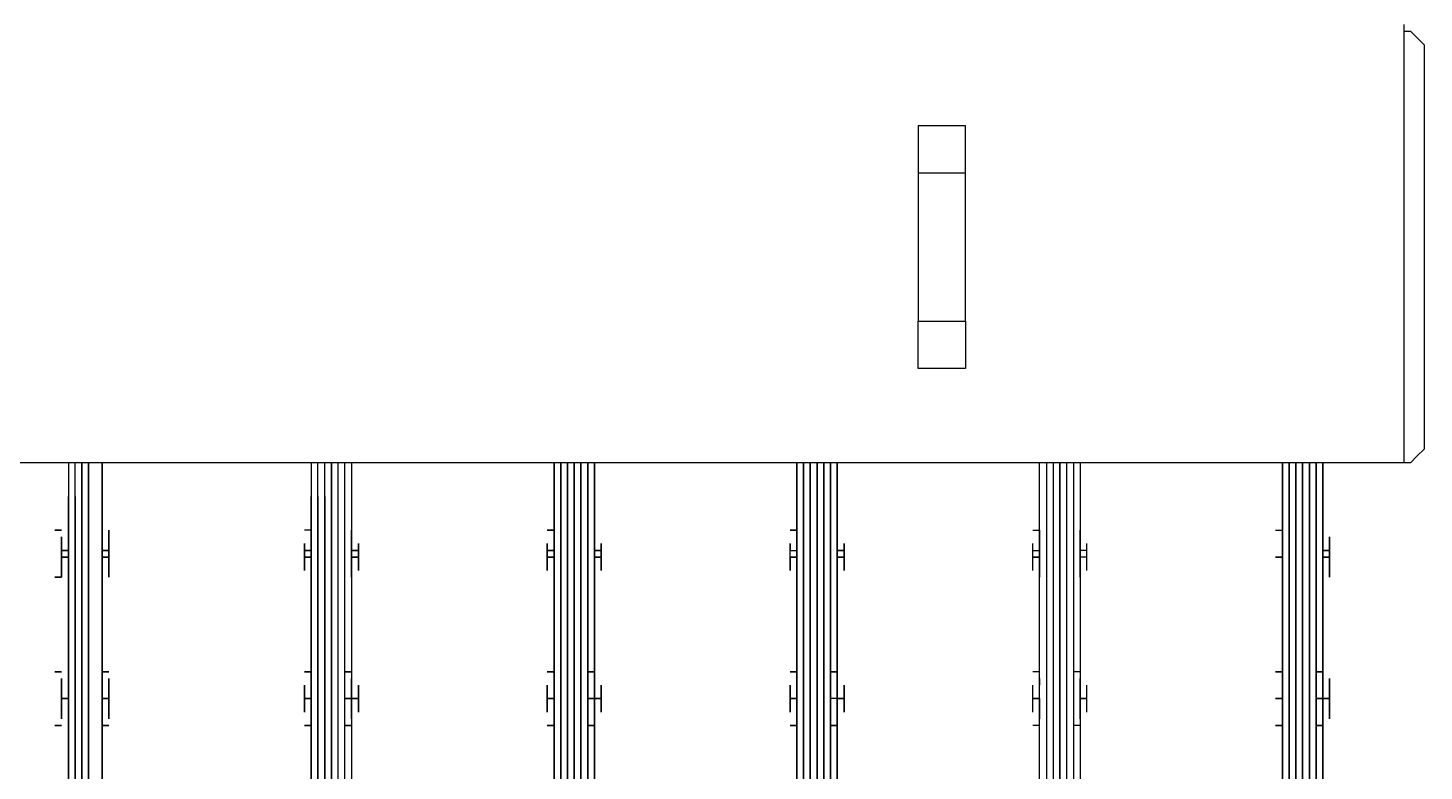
# Model space of a CAD drawing. Header units: metres. Extents: x 532250 to 532639, y 2673852 to 2674172.
# Drawn here: x 532452.7692 to 532453.0555, y 2674043.0919 to 2674043.2444 of the extents above; entities that cross this region are included whole.
import ezdxf

# ---------------------------------------------------------------- set-up
doc = ezdxf.new("R2010")
doc.units = ezdxf.units.M
doc.header["$MEASUREMENT"] = 0
doc.linetypes.add('PDF_IMPORT', pattern=[1, 0.8, -0.2])
doc.layers.add('IDT', color=7, linetype='Continuous')

# ---------------------------------------------------------------- blocks, each defined once
blk = doc.blocks.new('IDT')
at = {"layer": 'IDT', "color": 0, "lineweight": 25}
for p, q in [((13.89527, 14.60366), (13.89527, 14.80284)), ((13.89527, 14.80284), (13.89527, 14.60366)), ((13.89527, 14.80284), (13.89527, 14.60366)), ((13.89527, 14.60366), (13.89527, 14.80284)), ((13.89666, 14.60366), (13.89666, 14.80284)), ((13.89666, 14.80284), (13.89666, 14.60366)), ((13.89804, 14.80284), (13.89804, 14.60366)), ((13.89804, 14.60366), (13.89804, 14.80284)), ((13.94507, 14.60366), (13.94507, 14.80284)), ((13.94645, 14.60366), (13.94645, 14.80284)), ((13.94645, 14.80284), (13.94645, 14.60366)), ((13.94783, 14.60366), (13.94783, 14.80284)), ((13.99486, 14.80284), (13.99486, 14.60366)), ((13.99486, 14.60366), (13.99486, 14.80284)), ((13.99624, 14.60366), (13.99624, 14.80284)), ((13.99624, 14.80284), (13.99624, 14.60366)), ((13.99624, 14.60366), (13.99624, 14.80284)), ((13.99624, 14.80284), (13.99624, 14.60366)), ((13.99763, 14.80284), (13.99763, 14.60366)), ((13.99763, 14.60366), (13.99763, 14.80284)), ((14.04465, 14.80284), (14.04465, 14.61058)), ((14.04465, 14.80284), (14.04465, 14.60366)), ((14.04465, 14.60366), (14.04465, 14.80284)), ((14.04465, 14.80284), (14.04465, 14.60366)), ((14.04604, 14.61058), (14.04604, 14.80284)), ((14.04604, 14.80284), (14.04604, 14.61058)), ((14.04604, 14.60366), (14.04604, 14.80284)), ((14.04604, 14.80284), (14.04604, 14.60366)), ((14.04604, 14.60366), (14.04604, 14.80284)), ((14.04604, 14.80284), (14.04604, 14.60366)), ((14.04604, 14.60366), (14.04604, 14.80284)), ((14.04604, 14.80284), (14.04604, 14.60366)), ((14.04742, 14.61058), (14.04742, 14.80284)), ((14.04742, 14.60366), (14.04742, 14.80284)), ((14.04742, 14.80284), (14.04742, 14.60366)), ((14.04742, 14.60366), (14.04742, 14.80284)), ((14.09445, 14.80284), (14.09445, 14.61058)), ((14.09445, 14.80284), (14.09445, 14.60366)), ((14.09583, 14.80284), (14.09583, 14.60366)), ((14.09583, 14.60366), (14.09583, 14.80284)), ((14.09583, 14.80284), (14.09583, 14.61058)), ((14.09583, 14.61058), (14.09583, 14.80284)), ((14.09721, 14.61058), (14.09721, 14.80284)), ((14.09721, 14.80284), (14.09721, 14.60366)), ((14.14562, 14.80284), (14.14562, 14.61058)), ((14.14562, 14.61058), (14.14562, 14.80284)), ((14.14562, 14.80284), (14.14562, 14.60366)), ((14.14562, 14.60366), (14.14562, 14.80284)), ((14.14701, 14.80284), (14.14701, 14.60366)), ((14.14701, 14.60366), (14.14701, 14.80284)), ((14.14701, 14.80284), (14.14701, 14.61058)), ((14.14701, 14.61058), (14.14701, 14.80284)), ((13.89251, 14.80145), (13.89251, 14.60366)), ((13.89251, 14.60366), (13.89251, 14.80145)), ((13.89389, 14.80145), (13.89389, 14.60366)), ((13.89389, 14.60366), (13.89389, 14.80145)), ((13.89942, 14.80145), (13.89942, 14.60366)), ((13.89942, 14.60366), (13.89942, 14.80145)), ((13.9008, 14.60366), (13.9008, 14.80145)), ((13.9008, 14.80145), (13.9008, 14.60366)), ((13.9423, 14.60366), (13.9423, 14.80145)), ((13.94368, 14.60366), (13.94368, 14.80145)), ((13.94921, 14.60366), (13.94921, 14.80145)), ((13.9506, 14.80145), (13.9506, 14.60366)), ((13.99209, 14.80145), (13.99209, 14.60366)), ((13.99209, 14.60366), (13.99209, 14.80145)), ((13.99348, 14.80145), (13.99348, 14.60366)), ((13.99348, 14.60366), (13.99348, 14.80145)), ((13.99901, 14.80145), (13.99901, 14.60366)), ((13.99901, 14.60366), (13.99901, 14.80145)), ((14.00039, 14.60366), (14.00039, 14.80145)), ((14.00039, 14.80145), (14.00039, 14.60366)), ((14.04189, 14.61058), (14.04189, 14.80145)), ((14.04189, 14.80145), (14.04189, 14.60366)), ((14.04189, 14.60366), (14.04189, 14.80145)), ((14.04189, 14.80145), (14.04189, 14.60366)), ((14.04327, 14.80145), (14.04327, 14.61058)), ((14.04327, 14.60366), (14.04327, 14.80145)), ((14.04327, 14.80145), (14.04327, 14.60366)), ((14.04327, 14.60366), (14.04327, 14.80145)), ((14.0488, 14.61058), (14.0488, 14.80145)), ((14.0488, 14.80145), (14.0488, 14.60366)), ((14.0488, 14.60366), (14.0488, 14.80145)), ((14.0488, 14.80145), (14.0488, 14.60366)), ((14.05018, 14.61058), (14.05018, 14.80145)), ((14.05018, 14.80145), (14.05018, 14.60366)), ((14.05018, 14.60366), (14.05018, 14.80145)), ((14.05018, 14.80145), (14.05018, 14.60366)), ((14.09168, 14.61058), (14.09168, 14.80145)), ((14.09168, 14.60366), (14.09168, 14.80145)), ((14.09306, 14.80145), (14.09306, 14.61058)), ((14.09306, 14.80145), (14.09306, 14.60366)), ((14.0986, 14.61058), (14.0986, 14.80145)), ((14.0986, 14.80145), (14.0986, 14.60366)), ((14.09998, 14.60366), (14.09998, 14.80145)), ((14.09998, 14.80145), (14.09998, 14.61058)), ((14.14286, 14.80145), (14.14286, 14.60366)), ((14.14286, 14.60366), (14.14286, 14.80145)), ((14.14286, 14.80145), (14.14286, 14.61058)), ((14.14286, 14.61058), (14.14286, 14.80145)), ((14.14839, 14.61058), (14.14839, 14.80145)), ((14.14839, 14.80145), (14.14839, 14.60366)), ((14.14977, 14.60366), (14.14977, 14.80145)), ((14.14977, 14.80145), (14.14977, 14.61058)), ((13.89389, 14.65761), (13.89251, 14.65761)), ((13.89251, 14.65761), (13.89389, 14.65761)), ((13.90219, 14.65761), (13.9008, 14.65761)), ((13.9008, 14.65761), (13.90219, 14.65761)), ((13.9423, 14.65761), (13.94368, 14.65761)), ((13.9506, 14.65761), (13.95198, 14.65761)), ((13.99348, 14.65761), (13.99209, 14.65761)), ((13.99209, 14.65761), (13.99348, 14.65761)), ((14.00177, 14.65761), (14.00039, 14.65761)), ((14.00039, 14.65761), (14.00177, 14.65761)), ((14.04327, 14.65761), (14.04189, 14.65761)), ((14.04189, 14.65761), (14.04327, 14.65761)), ((14.04327, 14.65761), (14.04189, 14.65761)), ((14.04189, 14.65761), (14.04327, 14.65761)), ((14.05157, 14.65761), (14.05018, 14.65761)), ((14.05018, 14.65761), (14.05157, 14.65761)), ((14.05157, 14.65761), (14.05018, 14.65761)), ((14.05018, 14.65761), (14.05157, 14.65761)), ((14.09306, 14.65761), (14.09168, 14.65761)), ((14.09168, 14.65761), (14.09306, 14.65761)), ((14.10136, 14.65761), (14.09998, 14.65761)), ((14.09998, 14.65761), (14.10136, 14.65761)), ((14.14286, 14.65761), (14.14147, 14.65761)), ((14.14147, 14.65761), (14.14286, 14.65761)), ((14.15254, 14.65761), (14.15115, 14.65761)), ((14.15115, 14.65761), (14.15254, 14.65761)), ((13.89112, 14.65484), (13.89112, 14.65622)), ((13.89112, 14.65622), (13.89112, 14.65484)), ((13.89112, 14.65207), (13.89112, 14.65484)), ((13.89112, 14.65484), (13.89112, 14.65207)), ((13.89251, 14.65207), (13.89251, 14.65622)), ((13.89251, 14.65622), (13.89251, 14.65207)), ((13.9008, 14.65207), (13.9008, 14.65622)), ((13.9008, 14.65622), (13.9008, 14.65207)), ((13.9008, 14.65622), (13.9008, 14.65484)), ((13.9008, 14.65484), (13.9008, 14.65622)), ((13.9008, 14.65484), (13.9008, 14.65207)), ((13.9008, 14.65207), (13.9008, 14.65484)), ((13.94092, 14.65484), (13.94092, 14.65207)), ((13.9423, 14.65484), (13.9423, 14.65622)), ((13.9423, 14.65622), (13.9423, 14.65207)), ((13.9506, 14.65207), (13.9506, 14.65622)), ((13.9506, 14.65622), (13.9506, 14.65484)), ((13.95198, 14.65484), (13.95198, 14.65207)), ((13.99071, 14.65207), (13.99071, 14.65484)), ((13.99071, 14.65484), (13.99071, 14.65207)), ((13.99209, 14.65207), (13.99209, 14.65622)), ((13.99209, 14.65622), (13.99209, 14.65484)), ((13.99209, 14.65484), (13.99209, 14.65622)), ((13.99209, 14.65622), (13.99209, 14.65207)), ((14.00039, 14.65207), (14.00039, 14.65622)), ((14.00039, 14.65622), (14.00039, 14.65484)), ((14.00039, 14.65484), (14.00039, 14.65622)), ((14.00039, 14.65622), (14.00039, 14.65207)), ((14.00177, 14.65207), (14.00177, 14.65484)), ((14.00177, 14.65484), (14.00177, 14.65207)), ((14.0405, 14.65207), (14.0405, 14.65484)), ((14.0405, 14.65484), (14.0405, 14.65207)), ((14.0405, 14.65207), (14.0405, 14.65484)), ((14.0405, 14.65484), (14.0405, 14.65207)), ((14.04189, 14.64793), (14.04189, 14.65622)), ((14.04189, 14.65622), (14.04189, 14.65484)), ((14.04189, 14.65484), (14.04189, 14.65622)), ((14.04189, 14.65622), (14.04189, 14.64793)), ((14.04189, 14.65207), (14.04189, 14.65622)), ((14.04189, 14.65622), (14.04189, 14.65484)), ((14.04189, 14.65484), (14.04189, 14.65622)), ((14.04189, 14.65622), (14.04189, 14.65207)), ((14.05018, 14.65207), (14.05018, 14.65622)), ((14.05018, 14.65622), (14.05018, 14.65484)), ((14.05018, 14.65484), (14.05018, 14.65622)), ((14.05018, 14.65622), (14.05018, 14.65207)), ((14.05018, 14.65622), (14.05018, 14.65484)), ((14.05018, 14.65484), (14.05018, 14.65622)), ((14.05018, 14.65207), (14.05018, 14.65622)), ((14.05018, 14.65622), (14.05018, 14.65207)), ((14.05157, 14.65207), (14.05157, 14.65484)), ((14.05157, 14.65484), (14.05157, 14.65207)), ((14.05157, 14.65207), (14.05157, 14.65484)), ((14.05157, 14.65484), (14.05157, 14.65207)), ((14.0903, 14.65207), (14.0903, 14.65484)), ((14.0903, 14.65484), (14.0903, 14.65207)), ((14.09168, 14.65484), (14.09168, 14.65622)), ((14.09168, 14.65622), (14.09168, 14.65484)), ((14.09168, 14.65207), (14.09168, 14.65622)), ((14.09168, 14.65622), (14.09168, 14.64793)), ((14.09998, 14.65207), (14.09998, 14.65622)), ((14.09998, 14.65622), (14.09998, 14.65484)), ((14.09998, 14.65484), (14.09998, 14.65622)), ((14.09998, 14.65622), (14.09998, 14.65207)), ((14.10136, 14.65207), (14.10136, 14.65484)), ((14.10136, 14.65484), (14.10136, 14.65207)), ((14.14147, 14.65484), (14.14147, 14.65622)), ((14.14147, 14.65622), (14.14147, 14.65484)), ((14.14147, 14.65207), (14.14147, 14.65622)), ((14.14147, 14.65622), (14.14147, 14.65207)), ((14.14147, 14.65207), (14.14147, 14.65484)), ((14.14147, 14.65484), (14.14147, 14.65207)), ((14.14977, 14.65207), (14.14977, 14.65622)), ((14.14977, 14.65622), (14.14977, 14.65207)), ((14.15115, 14.65622), (14.15115, 14.65484)), ((14.15115, 14.65484), (14.15115, 14.65622)), ((14.15115, 14.65484), (14.15115, 14.65207)), ((14.15115, 14.65207), (14.15115, 14.65484)), ((13.89251, 14.65207), (13.89112, 14.65207)), ((13.89112, 14.65207), (13.89251, 14.65207)), ((13.89112, 14.65207), (13.89251, 14.65207)), ((13.89251, 14.65207), (13.89112, 14.65207)), ((13.89251, 14.65207), (13.89112, 14.65207)), ((13.89112, 14.65207), (13.89112, 14.64931)), ((13.89112, 14.64931), (13.89112, 14.65207)), ((13.89251, 14.65207), (13.89389, 14.65207)), ((13.89389, 14.65207), (13.89251, 14.65207)), ((13.89251, 14.65207), (13.89251, 14.64793)), ((13.89251, 14.64793), (13.89251, 14.65207)), ((13.90219, 14.65207), (13.9008, 14.65207)), ((13.9008, 14.65207), (13.90219, 14.65207)), ((13.90219, 14.65207), (13.9008, 14.65207)), ((13.9008, 14.65207), (13.90219, 14.65207)), ((13.9008, 14.65207), (13.9008, 14.64931)), ((13.9008, 14.64793), (13.9008, 14.65207)), ((13.9008, 14.65207), (13.9008, 14.64931)), ((13.9008, 14.64793), (13.9008, 14.65207)), ((13.9008, 14.65207), (13.90219, 14.65207)), ((13.90219, 14.65207), (13.9008, 14.65207)), ((13.9008, 14.65207), (13.90219, 14.65207)), ((13.94092, 14.65207), (13.9423, 14.65207)), ((13.9423, 14.65207), (13.94092, 14.65207)), ((13.94092, 14.65207), (13.94092, 14.64931)), ((13.9423, 14.65207), (13.9423, 14.64793)), ((13.95198, 14.65207), (13.9506, 14.65207)), ((13.9506, 14.65207), (13.9506, 14.64793)), ((13.9506, 14.65207), (13.95198, 14.65207)), ((13.95198, 14.65207), (13.9506, 14.65207)), ((13.95198, 14.65207), (13.95198, 14.64931)), ((13.99209, 14.65207), (13.99071, 14.65207)), ((13.99071, 14.65207), (13.99209, 14.65207)), ((13.99209, 14.65207), (13.99071, 14.65207)), ((13.99071, 14.65207), (13.99071, 14.64931)), ((13.99071, 14.64931), (13.99071, 14.65207)), ((13.99071, 14.65207), (13.99209, 14.65207)), ((13.99209, 14.65207), (13.99209, 14.64793)), ((13.99209, 14.64793), (13.99209, 14.65207)), ((13.99209, 14.65207), (13.99348, 14.65207)), ((14.00039, 14.65207), (14.00177, 14.65207)), ((14.00177, 14.65207), (14.00039, 14.65207)), ((14.00039, 14.65207), (14.00177, 14.65207)), ((14.00177, 14.65207), (14.00039, 14.65207)), ((14.00039, 14.65207), (14.00177, 14.65207)), ((14.00177, 14.65207), (14.00039, 14.65207)), ((14.00039, 14.65207), (14.00039, 14.64793)), ((14.00039, 14.64793), (14.00039, 14.65207)), ((14.00039, 14.65207), (14.00177, 14.65207)), ((14.00177, 14.65207), (14.00177, 14.64931)), ((14.00177, 14.64931), (14.00177, 14.65207)), ((14.04189, 14.65207), (14.0405, 14.65207)), ((14.0405, 14.65207), (14.0405, 14.64931)), ((14.0405, 14.64931), (14.0405, 14.65207)), ((14.0405, 14.65207), (14.04189, 14.65207)), ((14.04189, 14.65207), (14.0405, 14.65207)), ((14.0405, 14.65207), (14.0405, 14.64931)), ((14.0405, 14.64931), (14.0405, 14.65207)), ((14.0405, 14.65207), (14.04189, 14.65207)), ((14.04189, 14.65207), (14.0405, 14.65207)), ((14.0405, 14.65207), (14.04189, 14.65207)), ((14.04189, 14.65207), (14.0405, 14.65207)), ((14.0405, 14.65207), (14.04189, 14.65207)), ((14.04189, 14.64793), (14.04189, 14.65207)), ((14.04189, 14.65207), (14.04327, 14.65207)), ((14.04327, 14.65207), (14.04189, 14.65207)), ((14.04189, 14.65207), (14.04327, 14.65207)), ((14.04327, 14.65207), (14.04189, 14.65207)), ((14.04189, 14.65207), (14.04189, 14.64793)), ((14.05018, 14.65207), (14.05018, 14.64793)), ((14.05018, 14.64793), (14.05018, 14.65207)), ((14.05018, 14.65207), (14.05157, 14.65207)), ((14.05157, 14.65207), (14.05018, 14.65207)), ((14.05018, 14.65207), (14.05157, 14.65207)), ((14.05157, 14.65207), (14.05018, 14.65207)), ((14.05018, 14.65207), (14.05157, 14.65207)), ((14.05157, 14.65207), (14.05018, 14.65207)), ((14.05018, 14.65207), (14.05157, 14.65207)), ((14.05157, 14.65207), (14.05018, 14.65207)), ((14.05018, 14.65207), (14.05018, 14.64793)), ((14.05018, 14.64793), (14.05018, 14.65207)), ((14.05018, 14.65207), (14.05157, 14.65207)), ((14.05157, 14.65207), (14.05018, 14.65207)), ((14.05018, 14.65207), (14.05157, 14.65207)), ((14.05157, 14.65207), (14.05018, 14.65207)), ((14.05018, 14.65207), (14.05157, 14.65207)), ((14.05157, 14.65207), (14.05018, 14.65207)), ((14.05018, 14.65207), (14.05157, 14.65207)), ((14.05157, 14.65207), (14.05157, 14.64931)), ((14.05157, 14.64931), (14.05157, 14.65207)), ((14.05157, 14.65207), (14.05157, 14.64931)), ((14.05157, 14.64931), (14.05157, 14.65207)), ((14.09168, 14.65207), (14.0903, 14.65207)), ((14.0903, 14.65207), (14.0903, 14.64931)), ((14.0903, 14.64931), (14.0903, 14.65207)), ((14.0903, 14.65207), (14.09168, 14.65207)), ((14.09168, 14.65207), (14.0903, 14.65207)), ((14.0903, 14.65207), (14.09168, 14.65207)), ((14.09306, 14.65207), (14.09168, 14.65207)), ((14.09168, 14.64793), (14.09168, 14.65207)), ((14.09168, 14.65207), (14.09306, 14.65207)), ((14.09998, 14.65207), (14.10136, 14.65207)), ((14.10136, 14.65207), (14.09998, 14.65207)), ((14.09998, 14.65207), (14.10136, 14.65207)), ((14.10136, 14.65207), (14.09998, 14.65207)), ((14.09998, 14.65207), (14.10136, 14.65207)), ((14.10136, 14.65207), (14.09998, 14.65207)), ((14.09998, 14.65207), (14.09998, 14.64793)), ((14.09998, 14.64793), (14.09998, 14.65207)), ((14.09998, 14.65207), (14.10136, 14.65207)), ((14.10136, 14.65207), (14.10136, 14.64931)), ((14.10136, 14.64931), (14.10136, 14.65207)), ((14.14147, 14.64931), (14.14147, 14.65207)), ((14.14147, 14.65207), (14.14286, 14.65207)), ((14.14286, 14.65207), (14.14147, 14.65207)), ((14.14147, 14.65207), (14.14147, 14.64931)), ((14.14147, 14.64793), (14.14147, 14.65207)), ((14.14147, 14.65207), (14.14286, 14.65207)), ((14.14286, 14.65207), (14.14147, 14.65207)), ((14.14147, 14.65207), (14.14286, 14.65207)), ((14.14286, 14.65207), (14.14147, 14.65207)), ((14.14147, 14.65207), (14.14147, 14.64793)), ((14.15115, 14.65207), (14.14977, 14.65207)), ((14.14977, 14.65207), (14.15115, 14.65207)), ((14.15115, 14.65207), (14.14977, 14.65207)), ((14.14977, 14.65207), (14.14977, 14.64793)), ((14.14977, 14.64793), (14.14977, 14.65207)), ((14.14977, 14.65207), (14.15115, 14.65207)), ((14.15115, 14.65207), (14.14977, 14.65207)), ((14.14977, 14.65207), (14.15115, 14.65207)), ((14.15115, 14.65207), (14.14977, 14.65207)), ((14.15115, 14.65207), (14.15115, 14.64931)), ((14.15115, 14.64931), (14.15115, 14.65207)), ((13.89112, 14.64931), (13.89112, 14.64793)), ((13.89112, 14.64793), (13.89112, 14.64931)), ((13.9008, 14.64931), (13.9008, 14.64793)), ((13.9008, 14.64931), (13.9008, 14.64793)), ((13.9423, 14.64793), (13.9423, 14.64931)), ((13.9506, 14.64793), (13.9506, 14.64931)), ((13.99209, 14.64793), (13.99209, 14.64931)), ((13.99209, 14.64931), (13.99209, 14.64793)), ((14.00039, 14.64931), (14.00039, 14.64793)), ((14.00039, 14.64793), (14.00039, 14.64931)), ((14.04189, 14.64793), (14.04189, 14.64931)), ((14.04189, 14.64931), (14.04189, 14.64793)), ((14.04189, 14.64793), (14.04189, 14.64931)), ((14.04189, 14.64931), (14.04189, 14.64793)), ((14.05018, 14.64793), (14.05018, 14.64931)), ((14.05018, 14.64931), (14.05018, 14.64793)), ((14.05018, 14.64931), (14.05018, 14.64793)), ((14.05018, 14.64793), (14.05018, 14.64931)), ((14.09168, 14.64793), (14.09168, 14.64931)), ((14.09168, 14.64931), (14.09168, 14.64793)), ((14.09998, 14.64931), (14.09998, 14.64793)), ((14.09998, 14.64793), (14.09998, 14.64931)), ((14.14147, 14.64793), (14.14147, 14.64931)), ((14.14147, 14.64931), (14.14147, 14.64793)), ((14.15115, 14.64931), (14.15115, 14.64793)), ((14.15115, 14.64793), (14.15115, 14.64931)), ((13.89389, 14.64654), (13.89251, 14.64654)), ((13.89251, 14.64654), (13.89389, 14.64654)), ((13.90219, 14.64654), (13.9008, 14.64654)), ((13.9008, 14.64654), (13.90219, 14.64654)), ((13.9423, 14.64654), (13.94368, 14.64654)), ((13.9506, 14.64654), (13.95198, 14.64654)), ((13.99348, 14.64654), (13.99209, 14.64654)), ((13.99209, 14.64654), (13.99348, 14.64654)), ((14.00177, 14.64654), (14.00039, 14.64654)), ((14.00039, 14.64654), (14.00177, 14.64654)), ((14.04327, 14.64654), (14.04189, 14.64654)), ((14.04189, 14.64654), (14.04327, 14.64654)), ((14.04327, 14.64654), (14.04189, 14.64654)), ((14.04189, 14.64654), (14.04327, 14.64654)), ((14.05157, 14.64654), (14.05018, 14.64654)), ((14.05018, 14.64654), (14.05157, 14.64654)), ((14.05157, 14.64654), (14.05018, 14.64654)), ((14.05018, 14.64654), (14.05157, 14.64654)), ((14.09306, 14.64654), (14.09168, 14.64654)), ((14.09168, 14.64654), (14.09306, 14.64654)), ((14.10136, 14.64654), (14.09998, 14.64654)), ((14.09998, 14.64654), (14.10136, 14.64654)), ((14.14286, 14.64654), (14.14147, 14.64654)), ((14.14147, 14.64654), (14.14286, 14.64654)), ((14.15254, 14.64654), (14.15115, 14.64654)), ((14.15115, 14.64654), (14.15254, 14.64654)), ((13.89112, 14.62579), (13.89112, 14.62718)), ((13.89112, 14.62718), (13.89112, 14.62579)), ((13.89112, 14.62303), (13.89112, 14.62579)), ((13.89112, 14.62579), (13.89112, 14.62303)), ((13.89251, 14.62303), (13.89251, 14.62718)), ((13.89251, 14.62718), (13.89251, 14.62303)), ((13.9008, 14.62718), (13.9008, 14.62303)), ((13.9008, 14.62303), (13.9008, 14.62718)), ((13.9008, 14.62718), (13.9008, 14.62579)), ((13.9008, 14.62579), (13.9008, 14.62718)), ((13.9008, 14.62303), (13.9008, 14.62579)), ((13.9008, 14.62579), (13.9008, 14.62303)), ((13.94092, 14.62579), (13.94092, 14.62303)), ((13.9423, 14.62579), (13.9423, 14.62718)), ((13.9423, 14.62718), (13.9423, 14.62303)), ((13.9506, 14.62303), (13.9506, 14.62718)), ((13.9506, 14.62718), (13.9506, 14.62579)), ((13.95198, 14.62579), (13.95198, 14.62303)), ((13.99071, 14.62303), (13.99071, 14.62579)), ((13.99071, 14.62579), (13.99071, 14.62303)), ((13.99209, 14.62303), (13.99209, 14.62718)), ((13.99209, 14.62718), (13.99209, 14.62579)), ((13.99209, 14.62579), (13.99209, 14.62718)), ((13.99209, 14.62718), (13.99209, 14.62303)), ((14.00039, 14.62718), (14.00039, 14.62579)), ((14.00039, 14.62579), (14.00039, 14.62718)), ((14.00039, 14.62718), (14.00039, 14.62303)), ((14.00039, 14.62303), (14.00039, 14.62718)), ((14.00177, 14.62303), (14.00177, 14.62579)), ((14.00177, 14.62579), (14.00177, 14.62303)), ((14.0405, 14.62303), (14.0405, 14.62579)), ((14.0405, 14.62579), (14.0405, 14.62303)), ((14.0405, 14.62303), (14.0405, 14.62579)), ((14.0405, 14.62579), (14.0405, 14.62303)), ((14.04189, 14.62579), (14.04189, 14.62718)), ((14.04189, 14.62718), (14.04189, 14.62303)), ((14.04189, 14.62303), (14.04189, 14.62718)), ((14.04189, 14.62718), (14.04189, 14.62579)), ((14.04189, 14.62579), (14.04189, 14.62718)), ((14.04189, 14.62718), (14.04189, 14.62303)), ((14.04189, 14.62303), (14.04189, 14.62718)), ((14.04189, 14.62718), (14.04189, 14.62579)), ((14.05018, 14.62718), (14.05018, 14.62303)), ((14.05018, 14.62303), (14.05018, 14.62718)), ((14.05018, 14.62718), (14.05018, 14.62579)), ((14.05018, 14.62579), (14.05018, 14.62718)), ((14.05018, 14.62303), (14.05018, 14.62718)), ((14.05018, 14.62718), (14.05018, 14.62579)), ((14.05018, 14.62579), (14.05018, 14.62718)), ((14.05018, 14.62718), (14.05018, 14.62303)), ((14.05157, 14.62303), (14.05157, 14.62579)), ((14.05157, 14.62579), (14.05157, 14.62303)), ((14.05157, 14.62303), (14.05157, 14.62579)), ((14.05157, 14.62579), (14.05157, 14.62303)), ((14.0903, 14.62303), (14.0903, 14.62579)), ((14.0903, 14.62579), (14.0903, 14.62303)), ((14.09168, 14.62303), (14.09168, 14.62718)), ((14.09168, 14.62718), (14.09168, 14.62579)), ((14.09168, 14.62579), (14.09168, 14.62718)), ((14.09168, 14.62718), (14.09168, 14.62303)), ((14.09998, 14.62303), (14.09998, 14.62718)), ((14.09998, 14.62718), (14.09998, 14.62579)), ((14.09998, 14.62579), (14.09998, 14.62718)), ((14.09998, 14.62718), (14.09998, 14.62303)), ((14.10136, 14.62303), (14.10136, 14.62579)), ((14.10136, 14.62579), (14.10136, 14.62303)), ((14.14147, 14.62579), (14.14147, 14.62718)), ((14.14147, 14.62718), (14.14147, 14.62303)), ((14.14147, 14.62303), (14.14147, 14.62718)), ((14.14147, 14.62718), (14.14147, 14.62579)), ((14.14147, 14.62579), (14.14147, 14.62303)), ((14.14977, 14.62303), (14.14977, 14.62718)), ((14.14977, 14.62718), (14.14977, 14.62303)), ((14.15115, 14.62579), (14.15115, 14.62718)), ((14.15115, 14.62718), (14.15254, 14.62718)), ((14.15254, 14.62718), (14.15115, 14.62718)), ((14.15115, 14.62718), (14.15115, 14.62579)), ((14.15115, 14.62303), (14.15115, 14.62579)), ((14.15115, 14.62579), (14.15115, 14.62303)), ((13.89112, 14.62165), (13.89112, 14.62303)), ((13.89112, 14.62303), (13.89112, 14.62165)), ((13.89251, 14.62303), (13.89112, 14.62303)), ((13.89112, 14.62303), (13.89251, 14.62303)), ((13.89251, 14.62165), (13.89251, 14.62303)), ((13.89251, 14.62303), (13.89251, 14.62165)), ((13.9008, 14.62303), (13.9008, 14.62165)), ((13.9008, 14.62165), (13.9008, 14.62303)), ((13.9008, 14.62303), (13.90219, 14.62303)), ((13.90219, 14.62303), (13.9008, 14.62303)), ((13.9008, 14.62165), (13.9008, 14.62303)), ((13.9008, 14.62303), (13.9008, 14.6175)), ((13.90219, 14.62303), (13.9008, 14.62303)), ((13.9008, 14.62303), (13.90219, 14.62303)), ((13.94092, 14.62303), (13.9423, 14.62303)), ((13.94092, 14.62303), (13.94092, 14.62165)), ((13.9423, 14.62303), (13.9423, 14.6175)), ((13.95198, 14.62303), (13.9506, 14.62303)), ((13.9506, 14.62165), (13.9506, 14.62303)), ((13.9506, 14.62303), (13.95198, 14.62303)), ((13.95198, 14.62303), (13.95198, 14.62165)), ((13.99209, 14.62303), (13.99071, 14.62303)), ((13.99071, 14.62303), (13.99209, 14.62303)), ((13.99071, 14.62165), (13.99071, 14.62303)), ((13.99071, 14.62303), (13.99071, 14.62165)), ((13.99209, 14.62303), (13.99209, 14.6175)), ((13.99209, 14.6175), (13.99209, 14.62303)), ((14.00039, 14.62165), (14.00039, 14.62303)), ((14.00039, 14.62303), (14.00177, 14.62303)), ((14.00039, 14.62303), (14.00177, 14.62303)), ((14.00039, 14.62165), (14.00039, 14.62303)), ((14.00039, 14.62303), (14.00177, 14.62303)), ((14.00177, 14.62303), (14.00039, 14.62303)), ((14.00177, 14.62303), (14.00177, 14.62165)), ((14.00177, 14.62303), (14.00177, 14.62165)), ((14.04189, 14.62303), (14.0405, 14.62303)), ((14.0405, 14.62303), (14.04189, 14.62303)), ((14.04189, 14.62303), (14.0405, 14.62303)), ((14.0405, 14.62303), (14.04189, 14.62303)), ((14.0405, 14.62165), (14.0405, 14.62303)), ((14.0405, 14.62303), (14.0405, 14.62165)), ((14.0405, 14.62165), (14.0405, 14.62303)), ((14.0405, 14.62303), (14.0405, 14.62165)), ((14.04189, 14.62303), (14.04189, 14.62165)), ((14.04189, 14.62165), (14.04189, 14.62303)), ((14.04189, 14.62303), (14.04189, 14.6175)), ((14.04189, 14.62165), (14.04189, 14.62303)), ((14.05018, 14.62303), (14.05157, 14.62303)), ((14.05157, 14.62303), (14.05018, 14.62303)), ((14.05157, 14.62303), (14.05018, 14.62303)), ((14.05018, 14.62303), (14.05018, 14.62165)), ((14.05157, 14.62303), (14.05018, 14.62303)), ((14.05018, 14.62303), (14.05157, 14.62303)), ((14.05018, 14.62165), (14.05018, 14.62303)), ((14.05018, 14.62303), (14.05157, 14.62303)), ((14.05157, 14.62303), (14.05018, 14.62303)), ((14.05018, 14.62303), (14.05018, 14.62165)), ((14.05018, 14.6175), (14.05018, 14.62303)), ((14.05157, 14.62165), (14.05157, 14.62303)), ((14.05157, 14.62303), (14.05157, 14.62165)), ((14.05157, 14.62303), (14.05157, 14.62165)), ((14.05157, 14.62165), (14.05157, 14.62303)), ((14.09168, 14.62303), (14.0903, 14.62303)), ((14.0903, 14.62303), (14.09168, 14.62303)), ((14.0903, 14.62165), (14.0903, 14.62303)), ((14.0903, 14.62303), (14.0903, 14.62165)), ((14.09168, 14.62303), (14.09168, 14.6175)), ((14.09168, 14.62165), (14.09168, 14.62303)), ((14.09998, 14.62303), (14.10136, 14.62303)), ((14.10136, 14.62303), (14.09998, 14.62303)), ((14.09998, 14.62303), (14.10136, 14.62303)), ((14.09998, 14.62165), (14.09998, 14.62303)), ((14.09998, 14.62303), (14.09998, 14.62165)), ((14.10136, 14.62303), (14.10136, 14.62165)), ((14.10136, 14.62165), (14.10136, 14.62303)), ((14.14147, 14.62303), (14.14286, 14.62303)), ((14.14286, 14.62303), (14.14147, 14.62303)), ((14.14147, 14.62303), (14.14147, 14.62165)), ((14.14147, 14.62165), (14.14147, 14.62303)), ((14.14147, 14.62303), (14.14147, 14.62165)), ((14.14147, 14.62303), (14.14147, 14.62165)), ((14.15115, 14.62303), (14.14977, 14.62303)), ((14.14977, 14.62303), (14.15115, 14.62303)), ((14.14977, 14.62165), (14.14977, 14.62303)), ((14.14977, 14.62303), (14.14977, 14.62165)), ((14.14977, 14.62303), (14.15115, 14.62303)), ((14.15115, 14.62303), (14.15115, 14.62165)), ((14.15115, 14.62165), (14.15115, 14.62303)), ((13.89251, 14.62165), (13.89112, 14.62165)), ((13.89112, 14.62165), (13.89251, 14.62165)), ((13.89112, 14.62026), (13.89112, 14.62165)), ((13.89112, 14.62165), (13.89112, 14.62026)), ((13.89112, 14.61888), (13.89112, 14.62026)), ((13.89112, 14.62026), (13.89112, 14.61888)), ((13.89251, 14.6175), (13.89251, 14.62165)), ((13.89251, 14.62165), (13.89251, 14.6175)), ((13.9008, 14.6175), (13.9008, 14.62165)), ((13.9008, 14.62026), (13.9008, 14.62165)), ((13.9008, 14.62165), (13.9008, 14.62026)), ((13.9008, 14.62026), (13.9008, 14.61888)), ((13.9008, 14.61888), (13.9008, 14.62026)), ((13.94092, 14.62165), (13.9423, 14.62165)), ((13.94092, 14.62165), (13.94092, 14.62026)), ((13.9423, 14.62026), (13.9423, 14.61888)), ((13.9506, 14.6175), (13.9506, 14.62165)), ((13.95198, 14.62165), (13.9506, 14.62165)), ((13.9506, 14.61888), (13.9506, 14.62026)), ((13.95198, 14.62165), (13.95198, 14.62026)), ((13.99209, 14.62165), (13.99071, 14.62165)), ((13.99071, 14.62165), (13.99209, 14.62165)), ((13.99071, 14.62026), (13.99071, 14.62165)), ((13.99071, 14.62165), (13.99071, 14.62026)), ((13.99209, 14.61888), (13.99209, 14.62026)), ((13.99209, 14.62026), (13.99209, 14.61888)), ((14.00039, 14.6175), (14.00039, 14.62165)), ((14.00177, 14.62165), (14.00039, 14.62165)), ((14.00039, 14.62165), (14.00039, 14.6175)), ((14.00177, 14.62165), (14.00039, 14.62165)), ((14.00039, 14.62026), (14.00039, 14.61888)), ((14.00039, 14.61888), (14.00039, 14.62026)), ((14.00177, 14.62026), (14.00177, 14.62165)), ((14.00177, 14.62165), (14.00177, 14.62026)), ((14.04189, 14.62165), (14.0405, 14.62165)), ((14.0405, 14.62165), (14.04189, 14.62165)), ((14.04189, 14.62165), (14.0405, 14.62165)), ((14.0405, 14.62165), (14.0405, 14.62026)), ((14.0405, 14.62026), (14.0405, 14.62165)), ((14.0405, 14.62165), (14.0405, 14.62026)), ((14.0405, 14.62026), (14.0405, 14.62165)), ((14.0405, 14.62165), (14.04189, 14.62165)), ((14.04189, 14.62165), (14.04189, 14.6175)), ((14.04189, 14.6175), (14.04189, 14.62165)), ((14.04189, 14.6175), (14.04189, 14.62165)), ((14.04189, 14.61888), (14.04189, 14.62026)), ((14.04189, 14.62026), (14.04189, 14.61888)), ((14.04189, 14.61888), (14.04189, 14.62026)), ((14.04189, 14.62026), (14.04189, 14.61888)), ((14.05018, 14.62165), (14.05157, 14.62165)), ((14.05157, 14.62165), (14.05018, 14.62165)), ((14.05157, 14.62165), (14.05018, 14.62165)), ((14.05018, 14.62165), (14.05018, 14.6175)), ((14.05018, 14.6175), (14.05018, 14.62165)), ((14.05018, 14.62165), (14.05157, 14.62165)), ((14.05018, 14.62165), (14.05018, 14.6175)), ((14.05018, 14.62026), (14.05018, 14.61888)), ((14.05018, 14.61888), (14.05018, 14.62026)), ((14.05018, 14.62026), (14.05018, 14.61888)), ((14.05018, 14.61888), (14.05018, 14.62026)), ((14.05157, 14.62026), (14.05157, 14.62165)), ((14.05157, 14.62165), (14.05157, 14.62026)), ((14.05157, 14.62165), (14.05157, 14.62026)), ((14.05157, 14.62026), (14.05157, 14.62165)), ((14.09168, 14.62165), (14.0903, 14.62165)), ((14.0903, 14.62165), (14.0903, 14.62026)), ((14.0903, 14.62026), (14.0903, 14.62165)), ((14.0903, 14.62165), (14.09168, 14.62165)), ((14.09168, 14.6175), (14.09168, 14.62165)), ((14.09168, 14.61888), (14.09168, 14.62026)), ((14.09168, 14.62026), (14.09168, 14.61888)), ((14.09998, 14.62165), (14.09998, 14.6175)), ((14.09998, 14.6175), (14.09998, 14.62165)), ((14.10136, 14.62165), (14.09998, 14.62165)), ((14.09998, 14.62165), (14.10136, 14.62165)), ((14.09998, 14.62026), (14.09998, 14.61888)), ((14.09998, 14.61888), (14.09998, 14.62026)), ((14.10136, 14.62026), (14.10136, 14.62165)), ((14.10136, 14.62165), (14.10136, 14.62026)), ((14.14147, 14.62165), (14.14286, 14.62165)), ((14.14286, 14.62165), (14.14147, 14.62165)), ((14.14147, 14.62165), (14.14147, 14.6175)), ((14.14147, 14.6175), (14.14147, 14.62165)), ((14.14147, 14.62165), (14.14286, 14.62165)), ((14.14147, 14.62165), (14.14147, 14.62026)), ((14.14147, 14.62026), (14.14147, 14.61888)), ((14.14977, 14.62165), (14.14977, 14.6175)), ((14.14977, 14.6175), (14.14977, 14.62165)), ((14.15115, 14.62165), (14.14977, 14.62165)), ((14.14977, 14.62165), (14.15115, 14.62165)), ((14.15115, 14.62026), (14.15115, 14.62165)), ((14.15115, 14.62165), (14.15115, 14.62026)), ((14.15115, 14.62026), (14.15115, 14.61888)), ((14.15115, 14.61888), (14.15115, 14.62026)), ((13.90219, 14.6175), (13.9008, 14.6175)), ((13.95198, 14.6175), (13.9506, 14.6175)), ((14.00177, 14.6175), (14.00039, 14.6175)), ((14.00039, 14.6175), (14.00177, 14.6175)), ((14.05018, 14.6175), (14.05157, 14.6175)), ((14.05157, 14.6175), (14.05018, 14.6175)), ((14.09998, 14.6175), (14.10136, 14.6175)), ((14.15254, 14.6175), (14.15115, 14.6175)), ((14.15115, 14.6175), (14.15254, 14.6175)), ((13.87176, 14.6009), (13.87314, 14.60228)), ((13.87314, 14.60228), (13.87452, 14.60366)), ((13.87452, 14.60366), (13.87591, 14.60366)), ((13.87591, 14.60366), (14.34065, 14.60366)), ((13.87591, 14.51376), (13.87591, 14.60366)), ((13.87176, 14.59951), (13.87176, 14.6009)), ((13.87176, 14.51929), (13.87176, 14.59951)), ((13.96581, 14.57462), (13.96581, 14.5843)), ((13.96581, 14.5843), (13.97549, 14.5843)), ((13.97549, 14.5843), (13.97549, 14.57462)), ((13.97549, 14.57462), (13.96581, 14.57462)), ((13.96581, 14.57462), (13.96581, 14.54419)), ((13.97549, 14.54419), (13.97549, 14.57462)), ((13.97549, 14.54419), (13.96581, 14.54419)), ((13.96581, 14.54419), (13.96581, 14.53451)), ((13.97549, 14.53451), (13.97549, 14.54419)), ((13.96581, 14.53451), (13.97549, 14.53451)), ((13.87176, 14.51791), (13.87176, 14.51929)), ((13.87452, 14.51514), (13.87176, 14.51791)), ((13.87591, 14.51514), (13.87452, 14.51514))]:
    blk.add_line(p, q, dxfattribs=at)
at = {"layer": 'IDT', "color": 0, "linetype": 'PDF_IMPORT', "lineweight": 25, "ltscale": 0.001667}
blk.add_line((14.14147, 14.62579), (14.14147, 14.61888), dxfattribs=at)

msp = doc.modelspace()

# ---------------------------------------------------------------- block references
at = {"layer": 'IDT', "color": 8, "rotation": 180}
msp.add_blockref('IDT', (532466.92728, 2674057.75885), dxfattribs=at)

doc.saveas('drawing.dxf')
